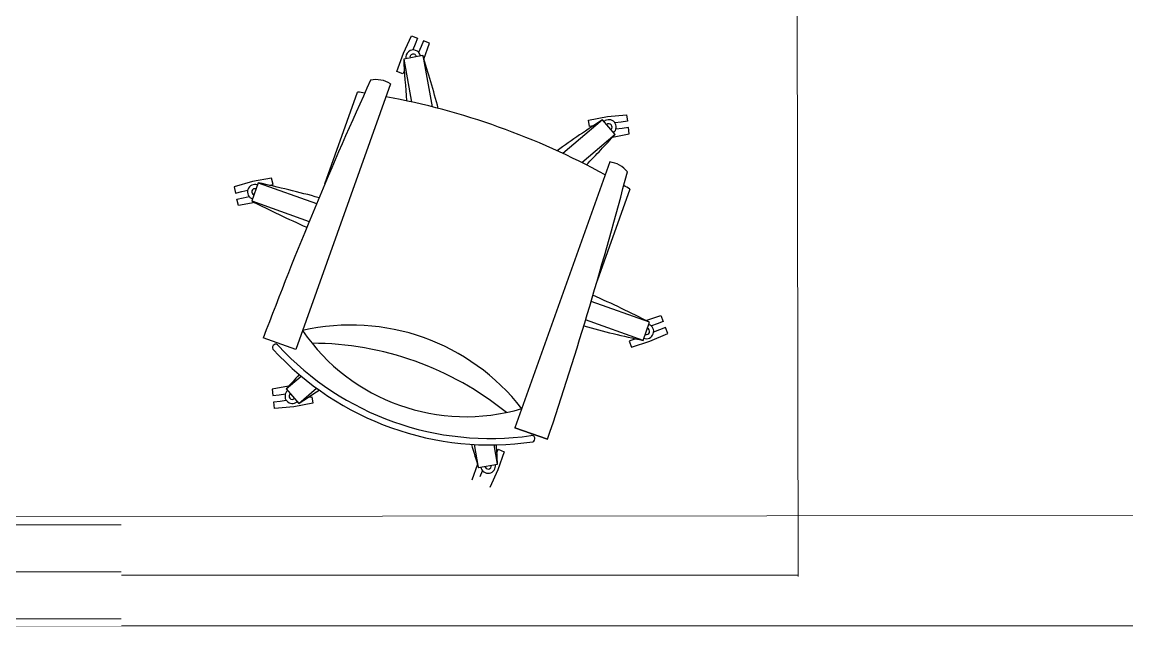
# Model space of a CAD drawing. Header units: inches. Extents: x 164.3 to 247.9, y 15.6 to 56.7.
# Drawn here: x 221.307 to 222.724, y 48.431 to 49.206 of the extents above; entities that cross this region are included whole.
import ezdxf

# ---------------------------------------------------------------- set-up
doc = ezdxf.new("R2010")
doc.units = ezdxf.units.IN
doc.header["$MEASUREMENT"] = 0
doc.set_wipeout_variables(frame=1)
doc.layers.get('0').update_dxf_attribs({"lineweight": 0})
for name, color, linetype, lineweight in [('WALL 1 100', 250, 'Continuous', 9), ('окно', 7, 'Continuous', 9), ('провода', 1, 'Continuous', 5)]:
    doc.layers.add(name, color=color, linetype=linetype, lineweight=lineweight)

# ---------------------------------------------------------------- blocks, each defined once
blk = doc.blocks.new('*U37')
blk.add_wipeout([(-69.25, 69.81), (69.25, 69.81), (69.25, -5), (-69.25, -5)]).dxf.layer = 'окно'
at = {"layer": 'окно'}
for p, q in [((-69.25, 64.81), (69.25, 64.81)), ((-69.25, 32.41), (69.25, 32.41)), ((-69.25, 0), (69.25, 0))]:
    blk.add_line(p, q, dxfattribs=at)

msp = doc.modelspace()

# ---------------------------------------------------------------- linework, layer by layer
at = {"color": 7, "linetype": 'ByBlock', "lineweight": -2}
for p, q in [((221.7961, 49.1655), (221.8066, 49.1879)), ((221.8066, 49.1879), (221.8142, 49.1848)), ((221.8142, 49.1848), (221.8111, 49.1772)), ((221.8111, 49.1772), (221.8081, 49.1698)), ((221.8188, 49.1741), (221.8157, 49.1667)), ((221.8219, 49.1817), (221.8188, 49.1741)), ((221.8295, 49.1786), (221.8219, 49.1817)), ((221.8223, 49.1581), (221.8295, 49.1786)), ((221.7879, 49.1422), (221.7961, 49.1655)), ((221.8209, 49.1626), (221.7965, 49.1582)), ((221.7965, 49.1582), (221.8066, 49.103)), ((221.8209, 49.1626), (221.8329, 49.0968)), ((221.7955, 49.1391), (221.7879, 49.1422)), ((221.7974, 49.1435), (221.7955, 49.1391)), ((221.7796, 49.1265), (221.658, 48.7854)), ((221.6955, 48.998), (221.7374, 49.1157)), ((222.0336, 49.0798), (222.0579, 49.0844)), ((222.0579, 49.0844), (222.0825, 49.0865)), ((222.0825, 49.0865), (222.0837, 49.0783)), ((222.0517, 49.0803), (222.0008, 49.037)), ((222.0347, 49.0717), (222.0336, 49.0798)), ((222.0395, 49.0723), (222.0347, 49.0717)), ((222.0677, 49.0615), (222.0517, 49.0803)), ((222.0755, 49.0772), (222.0676, 49.0762)), ((222.0837, 49.0783), (222.0755, 49.0772)), ((222.0848, 49.0702), (222.0766, 49.0691)), ((222.0859, 49.062), (222.0848, 49.0702)), ((222.0677, 49.0615), (222.025, 49.0252)), ((222.0646, 49.058), (222.0859, 49.062)), ((222.0766, 49.0691), (222.0687, 49.068)), ((222.0609, 49.0263), (221.9393, 48.6851)), ((221.6027, 49.001), (221.5789, 48.9942)), ((221.6099, 48.9994), (221.6016, 48.9761)), ((221.627, 49.0053), (221.6027, 49.001)), ((221.6099, 48.9994), (221.6848, 48.9727)), ((221.6289, 48.9973), (221.627, 49.0053)), ((221.5789, 48.9942), (221.5807, 48.9862)), ((221.5807, 48.9862), (221.5887, 48.988)), ((221.5887, 48.988), (221.5965, 48.9898)), ((221.6242, 48.9962), (221.6289, 48.9973)), ((222.0867, 48.9913), (222.0447, 48.8735)), ((221.5826, 48.9782), (221.5906, 48.98)), ((221.5844, 48.9701), (221.5826, 48.9782)), ((221.6058, 48.974), (221.5844, 48.9701)), ((221.5906, 48.98), (221.5983, 48.9818)), ((221.6016, 48.9761), (221.6753, 48.9498)), ((222.1119, 48.8204), (222.037, 48.8472)), ((222.1072, 48.8229), (222.1266, 48.829)), ((222.1266, 48.829), (222.1295, 48.8213)), ((222.1036, 48.7972), (222.0299, 48.8234)), ((222.1036, 48.7972), (222.1119, 48.8204)), ((222.1217, 48.8184), (222.1143, 48.8157)), ((222.1295, 48.8213), (222.1217, 48.8184)), ((222.1125, 48.7961), (222.1352, 48.8059)), ((222.1246, 48.8107), (222.1172, 48.8079)), ((222.1323, 48.8136), (222.1246, 48.8107)), ((222.1352, 48.8059), (222.1323, 48.8136)), ((221.658, 48.7854), (221.6163, 48.8003)), ((222.0938, 48.7992), (222.086, 48.7963)), ((222.086, 48.7963), (222.0889, 48.7886)), ((222.0889, 48.7886), (222.1125, 48.7961)), ((222.094, 48.7993), (222.0938, 48.7992)), ((221.6457, 48.735), (221.6649, 48.7513)), ((221.6489, 48.7385), (221.6276, 48.7345)), ((221.6276, 48.7345), (221.6287, 48.7264)), ((221.6457, 48.735), (221.6618, 48.7162)), ((221.6618, 48.7162), (221.6847, 48.7358)), ((221.6287, 48.7264), (221.6369, 48.7275)), ((221.6298, 48.7182), (221.638, 48.7193)), ((221.6309, 48.71), (221.6298, 48.7182)), ((221.6369, 48.7275), (221.6447, 48.7285)), ((221.638, 48.7193), (221.6459, 48.7204)), ((221.6799, 48.7167), (221.6556, 48.7121)), ((221.674, 48.7242), (221.6788, 48.7249)), ((221.6788, 48.7249), (221.6799, 48.7167)), ((221.6556, 48.7121), (221.6309, 48.71)), ((221.9393, 48.6851), (221.981, 48.6703)), ((221.981, 48.6703), (221.9393, 48.6851)), ((221.8926, 48.6339), (221.8872, 48.6636)), ((221.9169, 48.6384), (221.9124, 48.6631)), ((221.9161, 48.653), (221.9179, 48.6575)), ((221.9256, 48.6544), (221.9173, 48.631)), ((221.9179, 48.6575), (221.9256, 48.6544)), ((221.8912, 48.6384), (221.884, 48.6179)), ((221.8926, 48.6339), (221.9169, 48.6384)), ((221.9173, 48.631), (221.9069, 48.6086)), ((221.8947, 48.6225), (221.8977, 48.6298))]:
    msp.add_line(p, q, dxfattribs=at)
for centre, radius, start, end in [((221.8087, 49.1604), 0.00947, 10.3839, 190.3839), ((223.2704, 49.2338), 1.4758, 182.9361, 185.027), ((221.8087, 49.1604), 0.00412, 10.3839, 190.3839), ((220.416, 48.7107), 1.4758, 15.0843, 17.8317), ((226.6012, 46.9178), 5.3285, 155.458, 159.3121), ((221.761, 49.0966), 0.0352, 58.2222, 101.3884), ((221.6027, 48.1854), 0.9401, 81.2012, 81.758), ((221.6027, 48.1854), 0.9401, 61.2437, 79.5242), ((222.8541, 47.8417), 1.4758, 122.9361, 125.6836), ((222.0597, 49.0709), 0.00947, 310.3839, 130.3839), ((222.0597, 49.0709), 0.00412, 310.3839, 130.3839), ((220.9739, 50.0522), 1.4758, 315.7409, 317.8317), ((216.9292, 50.3649), 5.3285, 341.4557, 345.3098), ((222.0563, 48.9913), 0.0352, 39.3795, 82.5457), ((221.2988, 47.5567), 1.4758, 74.709, 77.8317), ((221.6057, 48.9877), 0.00947, 70.3839, 250.3839), ((221.6057, 48.9877), 0.00412, 70.3839, 250.3839), ((221.6027, 48.1854), 0.9401, 59.0099, 59.5666), ((222.273, 50.2903), 1.4758, 242.9361, 245.9769), ((221.4404, 47.5063), 1.4758, 62.9361, 66.0589), ((221.729, 48.5399), 0.277, 37.7661, 103.0017), ((222.4147, 50.2398), 1.4758, 254.7909, 257.8317), ((222.1078, 48.8088), 0.00947, 250.3839, 70.3839), ((221.8763, 48.9533), 0.254, 214.3751, 286.3927), ((222.1078, 48.8088), 0.00412, 250.3839, 70.3839), ((221.6324, 48.7881), 0.00418, 33.311, 211.6948), ((221.9076, 49.0409), 0.3696, 222.6767, 278.0911), ((221.6771, 48.3942), 0.3993, 51.0228, 89.745), ((221.9076, 49.0409), 0.3778, 222.4526, 278.3153), ((222.7396, 47.7443), 1.4758, 136.8686, 137.8317), ((221.6537, 48.7256), 0.00947, 130.3839, 310.3839), ((220.8594, 49.9548), 1.4758, 302.9361, 304.1521), ((221.6537, 48.7256), 0.00412, 130.3839, 310.3839), ((221.9608, 48.671), 0.00418, 289.073, 107.4568), ((223.2975, 49.0858), 1.4758, 196.6158, 197.8317), ((220.4431, 48.5628), 1.4758, 2.9361, 3.8993), ((221.9048, 48.6362), 0.00947, 190.3839, 10.3839), ((221.9048, 48.6362), 0.00412, 190.3839, 10.3839)]:
    msp.add_arc(centre, radius, start, end, dxfattribs=at)
at = {"layer": 'WALL 1 100', "color": 0}
for p, q in [((228.152, 48.5785), (209.4313, 48.5582)), ((228.1488, 48.4311), (209.2798, 48.4311))]:
    msp.add_line(p, q, dxfattribs=at)
at = {"layer": 'провода', "color": 1}
for p, q in [((222.3006, 49.5486), (222.3025, 48.4941)), ((209.354, 48.4981), (222.3024, 48.4958))]:
    msp.add_line(p, q, dxfattribs=at)

# ---------------------------------------------------------------- next in the draw order: block references
at = {"layer": 'провода', "color": 7, "linetype": 'ByBlock', "lineweight": 0, "xscale": 0.001856447783394485, "yscale": 0.001856447783394485, "zscale": 0.001856447783394485}
msp.add_blockref('*U37', (221.3056, 48.4401), dxfattribs=at)

doc.saveas('drawing.dxf')
